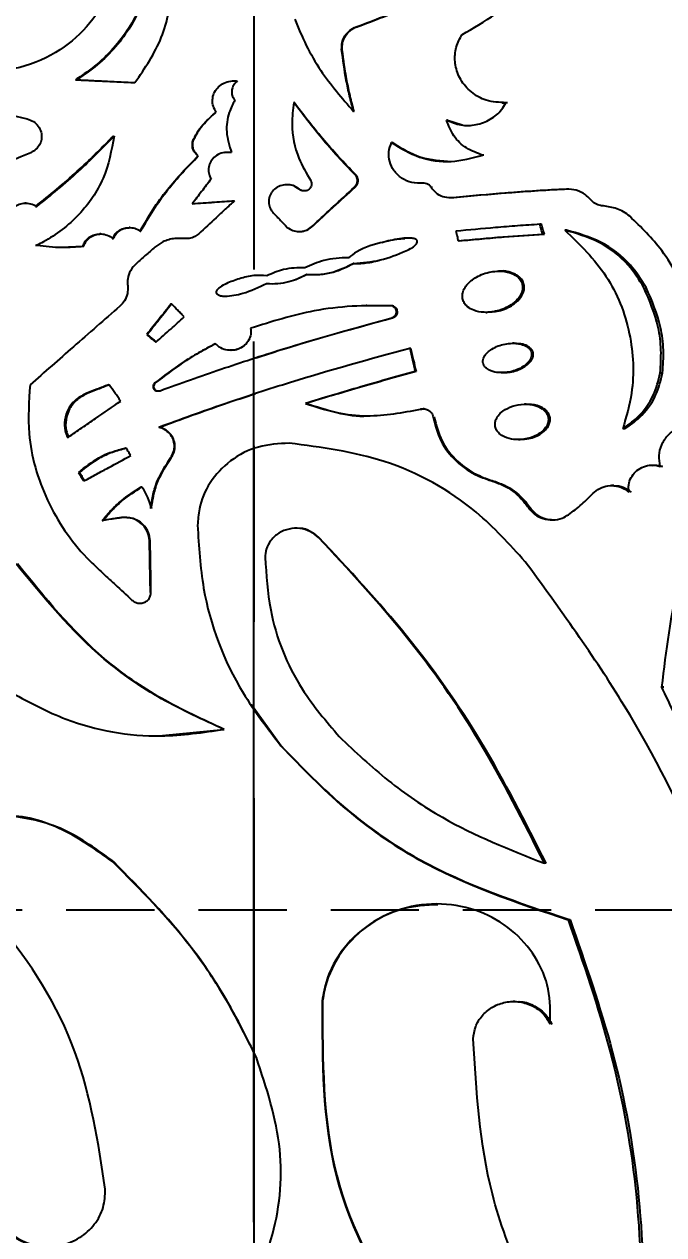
# Model space of a CAD drawing. Header units: millimetres. Extents: x 8 to 832, y 8 to 585.
# Drawn here: x 516.97 to 526.18, y 258.93 to 276.39 of the extents above; entities that cross this region are included whole.
import ezdxf

# ---------------------------------------------------------------- set-up
doc = ezdxf.new("R2010")
doc.units = ezdxf.units.MM
doc.linetypes.add('CENTERX2', pattern=[20.32, 12.7, -2.54, 2.54, -2.54])
doc.linetypes.add('HIDDEN', pattern=[1.905, 1.27, -0.635])
for name, color, linetype in [('CENTERLINE', 4, 'CENTERX2'), ('DIMENSIONS', 2, 'Continuous'), ('HIDDEN', 3, 'HIDDEN')]:
    doc.layers.add(name, color=color, linetype=linetype)
doc.layers.add('OUTLINE', color=7, linetype='Continuous', lineweight=25)
doc.styles.add('SLDTEXTSTYLE0', font='TXT', dxfattribs={"width": 0.75})
doc.dimstyles.new('SLDDIMSTYLE0', dxfattribs={"dimtxt": 3.5, "dimasz": 2, "dimexe": 0, "dimexo": 0.0625, "dimgap": 0.875, "dimtad": 1, "dimrnd": 1e-09, "dimzin": 12, "dimdsep": 46, "dimtxsty": 'SLDTEXTSTYLE0', "dimsah": 1, "dimcen": 0.09, "dimadec": 0, "dimazin": 3, "dimtfac": 1, "dimtofl": 0, "dimtmove": 0, "dimatfit": 3, "dimfxl": 0, "dimfrac": 2, "dimtolj": 1, "dimtzin": 12, "dimarcsym": 0})

# ---------------------------------------------------------------- blocks, each defined once
blk = doc.blocks.new('_D_12')
at = {"layer": 'DIMENSIONS'}
for p, q in [((583.772, 164.297), (583.772, 69.681)), ((520.272, 119.521), (520.272, 69.681)), ((520.272, 71.681), (583.772, 71.681))]:
    blk.add_line(p, q, dxfattribs=at)
for points in [[(520.272, 71.681), (522.272, 71.181), (522.272, 72.181)], [(583.772, 71.681), (581.772, 72.181), (581.772, 71.181)]]:
    blk.add_solid(points, dxfattribs=at)
at = {"layer": 'DIMENSIONS', "insert": (547.498, 76.193), "char_height": 3.5, "attachment_point": 1, "style": 'SLDTEXTSTYLE0'}
blk.add_mtext('63,5', dxfattribs=at)
blk = doc.blocks.new('SW_CENTERMARKSYMBOL_4')
at = {"layer": 'CENTERLINE', "color": 0}
blk.add_line((0, 5), (0, 18.4), dxfattribs=at)

msp = doc.modelspace()

# ---------------------------------------------------------------- linework, layer by layer
at = {"layer": 'CENTERLINE'}
msp.add_line((520.272, 468.427), (520.272, 113.667), dxfattribs=at)
at = {"layer": 'HIDDEN'}
msp.add_line((530.272, 263.612), (510.272, 263.612), dxfattribs=at)
at = {"layer": 'OUTLINE'}
for p, q in [((517.703, 275.586), (517.718, 275.586)), ((518.551, 275.544), (518.561, 275.544)), ((520.036, 275.566), (520.037, 275.566)), ((519.73, 275.116), (519.733, 275.116)), ((520.853, 275.258), (520.849, 275.258)), ((521.719, 275.129), (521.711, 275.129)), ((523.853, 275.253), (523.877, 275.253)), ((523.928, 275.255), (523.906, 275.255)), ((523.066, 275.003), (523.05, 275.003)), ((523.066, 275.003), (523.274, 274.934)), ((518.25, 274.773), (518.262, 274.773)), ((522.269, 274.679), (522.257, 274.679)), ((519.469, 274.487), (519.474, 274.487)), ((519.95, 274.535), (519.851, 274.534)), ((519.95, 274.535), (519.952, 274.535)), ((523.589, 274.498), (523.57, 274.498)), ((520.75, 274.072), (520.747, 274.072)), ((521.738, 274.218), (521.73, 274.218)), ((522.725, 274.092), (522.711, 274.092)), ((521.733, 274.037), (521.725, 274.037)), ((522.847, 274.032), (522.832, 274.032)), ((524.805, 274.008), (524.778, 274.008)), ((516.993, 273.806), (516.973, 273.806)), ((517.126, 273.759), (517.145, 273.759)), ((519.994, 273.841), (519.996, 273.841)), ((523.154, 273.883), (523.138, 273.883)), ((518.487, 273.453), (518.477, 273.453)), ((518.635, 273.402), (518.644, 273.402)), ((520.927, 273.396), (520.93, 273.396)), ((521.09, 273.448), (521.086, 273.448)), ((524.419, 273.501), (524.394, 273.501)), ((524.78, 273.417), (524.753, 273.417)), ((517.13, 273.2), (517.149, 273.2)), ((518.068, 273.362), (518.054, 273.362)), ((518.237, 273.29), (518.248, 273.29)), ((519.255, 273.295), (519.193, 273.295)), ((523.236, 273.262), (523.219, 273.262)), ((524.459, 273.36), (524.434, 273.36)), ((517.501, 273.171), (517.81, 273.184)), ((517.81, 273.184), (517.824, 273.184)), ((521.645, 273.018), (521.637, 273.018)), ((520.83, 272.868), (520.827, 272.868)), ((521.01, 272.871), (521.006, 272.871)), ((521.46, 273.01), (521.459, 273.01)), ((521.715, 272.937), (521.706, 272.937)), ((521.848, 272.941), (521.858, 272.941)), ((520.462, 272.759), (520.461, 272.759)), ((521.033, 272.777), (521.029, 272.777)), ((521.245, 272.782), (521.251, 272.782)), ((520.457, 272.647), (520.456, 272.647)), ((520.641, 272.65), (520.643, 272.65)), ((519.082, 272.352), (519.089, 272.352)), ((521.9, 272.328), (521.89, 272.328)), ((522.272, 272.152), (522.26, 272.152)), ((520.228, 272.001), (520.228, 272.001)), ((518.732, 271.913), (518.741, 271.913)), ((518.857, 271.804), (518.866, 271.804)), ((519.718, 271.778), (519.722, 271.778)), ((522.532, 271.717), (522.519, 271.717)), ((524.025, 271.786), (524.001, 271.786)), ((522.61, 271.379), (522.597, 271.379)), ((523.838, 271.362), (523.86, 271.362)), ((526.163, 271.359), (526.129, 271.359)), ((518.178, 271.185), (518.19, 271.185)), ((518.845, 271.213), (518.854, 271.213)), ((518.881, 271.098), (518.89, 271.098)), ((518.917, 271.102), (518.925, 271.102)), ((521.023, 270.918), (521.018, 270.918)), ((522.688, 270.835), (522.674, 270.835)), ((522.728, 270.84), (522.713, 270.84)), ((524.196, 270.908), (524.172, 270.908)), ((518.904, 270.576), (518.912, 270.576)), ((517.586, 270.432), (517.602, 270.432)), ((525.62, 270.551), (525.589, 270.551)), ((518.425, 270.271), (518.436, 270.271)), ((524.088, 270.396), (524.113, 270.396)), ((517.746, 269.924), (517.761, 269.924)), ((526.162, 270.011), (526.128, 270.011)), ((517.819, 269.805), (517.834, 269.805)), ((518.652, 269.717), (518.662, 269.717)), ((525.459, 269.735), (525.427, 269.735)), ((518.09, 269.231), (518.103, 269.231)), ((518.325, 269.266), (518.336, 269.266)), ((520.885, 269.118), (520.881, 269.118)), ((521.212, 268.985), (521.207, 268.985)), ((526.182, 266.826), (526.147, 266.826)), ((520.236, 266.582), (520.666, 265.982)), ((518.958, 266.128), (519.843, 266.218)), ((519.843, 266.218), (519.846, 266.218)), ((524.484, 264.287), (524.459, 264.287)), ((524.829, 263.473), (524.802, 263.473)), ((521.265, 262.306), (521.259, 262.306)), ((524.035, 262.294), (524.011, 262.294))]:
    msp.add_line(p, q, dxfattribs=at)
at = {"layer": 'OUTLINE', "flags": 128}
for points in [[(522.448, 273.299), (522.441, 273.299), (522.434, 273.299)], [(523.823, 272.826), (523.812, 272.826), (523.8, 272.826)], [(520.275, 272.556), (520.275, 272.556), (520.275, 272.556)], [(519.871, 272.467), (519.872, 272.467), (519.873, 272.467)], [(523.614, 272.231), (523.625, 272.231), (523.635, 272.231)], [(518.783, 268.19), (518.779, 268.378), (518.774, 268.66), (518.77, 268.942)], [(518.791, 268.19), (518.788, 268.378), (518.783, 268.66), (518.778, 268.942)]]:
    msp.add_lwpolyline(points, dxfattribs=at)
at = {"layer": 'OUTLINE'}
for points, knots in [([(516.977, 279.182), (517.219, 279.068), (517.618, 278.881), (518.054, 278.434), (518.269, 277.939), (518.33, 277.385), (518.201, 276.821), (517.885, 276.326), (517.417, 275.944), (516.826, 275.704), (516.146, 275.697), (515.722, 275.853), (515.505, 275.933)], [0, 0, 0, 0, 0.13046, 0.215291, 0.300036, 0.390201, 0.484687, 0.578142, 0.673292, 0.777844, 0.886562, 1, 1, 1, 1]), ([(518.693, 278.176), (518.749, 277.942), (518.861, 277.474), (518.719, 276.753), (518.364, 276.113), (517.973, 275.754), (517.733, 275.605), (517.703, 275.586)], [0, 0, 0, 0, 0.238841, 0.477769, 0.716092, 0.964427, 1, 1, 1, 1]), ([(518.703, 278.176), (518.758, 277.941), (518.869, 277.47), (518.726, 276.745), (518.368, 276.103), (517.978, 275.748), (517.743, 275.602), (517.718, 275.586)], [0, 0, 0, 0, 0.240474, 0.481032, 0.721013, 0.970316, 1, 1, 1, 1]), ([(518.561, 275.544), (518.704, 275.753), (518.991, 276.172), (519.118, 276.926), (519.016, 277.623), (518.799, 278.006), (518.703, 278.176)], [0, 0, 0, 0, 0.267177, 0.534792, 0.793255, 1, 1, 1, 1]), ([(521.761, 276.352), (522.009, 276.446), (522.506, 276.634), (523.382, 277.111), (523.935, 277.586), (524.287, 277.888)], [0, 0, 0, 0, 0.267156, 0.534323, 1, 1, 1, 1]), ([(521.77, 276.352), (522.018, 276.446), (522.515, 276.633), (523.397, 277.109), (523.955, 277.584), (524.311, 277.888)], [0, 0, 0, 0, 0.266017, 0.532043, 1, 1, 1, 1]), ([(523.272, 276.234), (523.436, 276.329), (523.763, 276.519), (524.327, 276.958), (524.663, 277.36), (524.878, 277.616)], [0, 0, 0, 0, 0.26628, 0.532578, 1, 1, 1, 1]), ([(524.983, 277.207), (525.52, 276.993), (526.441, 276.625), (527.638, 275.88), (528.268, 275.343), (528.586, 275.072)], [0, 0, 0, 0, 0.408416, 0.701991, 1, 1, 1, 1]), ([(525.011, 277.207), (525.552, 276.992), (526.48, 276.624), (527.683, 275.879), (528.316, 275.342), (528.635, 275.072)], [0, 0, 0, 0, 0.410096, 0.702858, 1, 1, 1, 1]), ([(520.862, 276.46), (520.915, 276.332), (521.022, 276.077), (521.287, 275.616), (521.544, 275.321), (521.711, 275.129)], [0, 0, 0, 0, 0.261443, 0.522874, 1, 1, 1, 1]), ([(521.539, 276.021), (521.539, 276.056), (521.538, 276.125), (521.582, 276.221), (521.653, 276.3), (521.718, 276.337), (521.757, 276.351), (521.761, 276.352)], [0, 0, 0, 0, 0.2393398, 0.4790783, 0.7166249, 0.9694147, 1, 1, 1, 1]), ([(521.547, 276.021), (521.546, 276.056), (521.546, 276.125), (521.589, 276.22), (521.659, 276.298), (521.726, 276.337), (521.765, 276.351), (521.77, 276.352)], [0, 0, 0, 0, 0.237577, 0.475537, 0.711624, 0.964188, 1, 1, 1, 1]), ([(523.906, 275.255), (523.81, 275.259), (523.63, 275.266), (523.401, 275.397), (523.245, 275.576), (523.168, 275.788), (523.168, 276.003), (523.22, 276.15), (523.264, 276.221), (523.272, 276.234)], [0, 0, 0, 0, 0.198712, 0.369165, 0.53161, 0.684171, 0.827233, 0.969659, 1, 1, 1, 1]), ([(521.711, 275.129), (521.691, 275.203), (521.652, 275.351), (521.588, 275.648), (521.559, 275.872), (521.539, 276.021)], [0, 0, 0, 0, 0.252282, 0.504571, 1, 1, 1, 1]), ([(521.719, 275.129), (521.699, 275.203), (521.66, 275.351), (521.596, 275.648), (521.566, 275.872), (521.547, 276.021)], [0, 0, 0, 0, 0.252226, 0.504456, 1, 1, 1, 1]), ([(517.703, 275.586), (517.778, 275.582), (517.926, 275.575), (518.209, 275.561), (518.417, 275.551), (518.551, 275.544)], [0, 0, 0, 0, 0.262589, 0.525169, 1, 1, 1, 1]), ([(517.718, 275.586), (517.793, 275.582), (517.941, 275.575), (518.222, 275.561), (518.429, 275.55), (518.561, 275.544)], [0, 0, 0, 0, 0.264128, 0.528255, 1, 1, 1, 1]), ([(519.733, 275.116), (519.717, 275.144), (519.684, 275.199), (519.673, 275.297), (519.694, 275.389), (519.745, 275.47), (519.82, 275.531), (519.916, 275.568), (519.992, 275.572), (520.032, 275.567), (520.037, 275.566)], [0, 0, 0, 0, 0.138179, 0.276537, 0.410661, 0.542575, 0.679165, 0.824057, 0.978851, 1, 1, 1, 1]), ([(520.037, 275.566), (520.02, 275.551), (519.985, 275.52), (519.958, 275.457), (519.953, 275.391), (519.969, 275.333), (519.99, 275.303), (520, 275.29)], [0, 0, 0, 0, 0.219654, 0.439968, 0.645387, 0.844484, 1, 1, 1, 1]), ([(515.63, 275.367), (515.751, 275.336), (515.992, 275.274), (516.451, 275.158), (516.79, 275.075), (517.008, 275.021)], [0, 0, 0, 0, 0.263448, 0.52689, 1, 1, 1, 1]), ([(520, 275.29), (519.97, 275.232), (519.9, 275.09), (519.862, 274.823), (519.921, 274.634), (519.952, 274.535)], [0, 0, 0, 0, 0.249784, 0.606104, 1, 1, 1, 1]), ([(519.406, 274.729), (519.428, 274.769), (519.471, 274.849), (519.574, 274.985), (519.669, 275.065), (519.73, 275.116)], [0, 0, 0, 0, 0.267582, 0.535197, 1, 1, 1, 1]), ([(519.411, 274.729), (519.433, 274.769), (519.475, 274.85), (519.578, 274.986), (519.673, 275.065), (519.733, 275.116)], [0, 0, 0, 0, 0.268223, 0.536489, 1, 1, 1, 1]), ([(520.849, 275.258), (520.837, 275.155), (520.805, 274.885), (520.884, 274.487), (521.031, 274.237), (521.093, 274.132)], [0, 0, 0, 0, 0.264137, 0.690315, 1, 1, 1, 1]), ([(521.73, 274.218), (521.648, 274.303), (521.485, 274.473), (521.185, 274.815), (520.982, 275.084), (520.849, 275.258)], [0, 0, 0, 0, 0.2592584, 0.518517, 1, 1, 1, 1]), ([(521.738, 274.218), (521.656, 274.303), (521.493, 274.473), (521.191, 274.815), (520.986, 275.083), (520.853, 275.258)], [0, 0, 0, 0, 0.258623, 0.517244, 1, 1, 1, 1]), ([(523.05, 275.003), (523.118, 274.975), (523.253, 274.919), (523.478, 274.927), (523.684, 275.003), (523.829, 275.125), (523.886, 275.22), (523.906, 275.255)], [0, 0, 0, 0, 0.221331, 0.442621, 0.663904, 0.879432, 1, 1, 1, 1]), ([(517.008, 275.021), (517.039, 275.01), (517.102, 274.988), (517.172, 274.919), (517.213, 274.835), (517.221, 274.747), (517.199, 274.665), (517.152, 274.594), (517.101, 274.553), (517.068, 274.537), (517.061, 274.533)], [0, 0, 0, 0, 0.151218, 0.3028027, 0.4440126, 0.574479, 0.7011072, 0.8285618, 0.9634597, 1, 1, 1, 1]), ([(523.57, 274.498), (523.49, 274.527), (523.331, 274.586), (523.14, 274.766), (523.08, 274.924), (523.05, 275.003)], [0, 0, 0, 0, 0.334889, 0.670391, 1, 1, 1, 1]), ([(517.126, 273.759), (517.229, 273.84), (517.435, 274.003), (517.816, 274.335), (518.079, 274.601), (518.25, 274.773)], [0, 0, 0, 0, 0.260371, 0.520749, 1, 1, 1, 1]), ([(517.145, 273.759), (517.248, 273.84), (517.453, 274.004), (517.832, 274.336), (518.093, 274.602), (518.262, 274.773)], [0, 0, 0, 0, 0.261214, 0.522433, 1, 1, 1, 1]), ([(518.262, 274.773), (518.222, 274.565), (518.144, 274.149), (517.77, 273.615), (517.403, 273.328), (517.18, 273.216), (517.149, 273.2)], [0, 0, 0, 0, 0.313074, 0.625878, 0.947809, 1, 1, 1, 1]), ([(519.469, 274.487), (519.452, 274.504), (519.416, 274.536), (519.389, 274.602), (519.385, 274.67), (519.399, 274.71), (519.406, 274.729)], [0, 0, 0, 0, 0.2648163, 0.530586, 0.7732276, 1, 1, 1, 1]), ([(519.474, 274.487), (519.456, 274.504), (519.421, 274.536), (519.394, 274.602), (519.39, 274.67), (519.404, 274.71), (519.411, 274.729)], [0, 0, 0, 0, 0.264621, 0.530158, 0.773789, 1, 1, 1, 1]), ([(522.711, 274.092), (522.656, 274.092), (522.548, 274.092), (522.399, 274.16), (522.286, 274.269), (522.224, 274.403), (522.21, 274.547), (522.241, 274.635), (522.257, 274.679)], [0, 0, 0, 0, 0.179738, 0.3596958, 0.5323089, 0.693189, 0.8445741, 1, 1, 1, 1]), ([(522.257, 274.679), (522.388, 274.6), (522.65, 274.442), (523.121, 274.377), (523.419, 274.457), (523.57, 274.498)], [0, 0, 0, 0, 0.331179, 0.662097, 1, 1, 1, 1]), ([(522.269, 274.679), (522.401, 274.597), (522.664, 274.435), (522.971, 274.418), (523.122, 274.409)], [0, 0, 0, 0, 0.5066516, 1, 1, 1, 1]), ([(517.061, 274.533), (516.866, 274.451), (516.477, 274.287), (515.72, 274.059), (515.15, 273.982), (514.787, 273.933)], [0, 0, 0, 0, 0.267189, 0.534371, 1, 1, 1, 1]), ([(518.635, 273.402), (518.695, 273.505), (518.814, 273.713), (519.082, 274.086), (519.317, 274.33), (519.469, 274.487)], [0, 0, 0, 0, 0.261313, 0.522626, 1, 1, 1, 1]), ([(518.644, 273.402), (518.704, 273.505), (518.823, 273.713), (519.089, 274.086), (519.323, 274.33), (519.474, 274.487)], [0, 0, 0, 0, 0.261882, 0.52377, 1, 1, 1, 1]), ([(519.952, 274.535), (519.919, 274.538), (519.852, 274.544), (519.756, 274.511), (519.679, 274.451), (519.632, 274.371), (519.617, 274.286), (519.629, 274.211), (519.65, 274.171), (519.659, 274.155)], [0, 0, 0, 0, 0.164317, 0.328702, 0.489741, 0.63746, 0.775576, 0.91135, 1, 1, 1, 1]), ([(519.659, 274.155), (519.636, 274.125), (519.589, 274.064), (519.498, 273.945), (519.431, 273.856), (519.386, 273.798)], [0, 0, 0, 0, 0.255355, 0.510727, 1, 1, 1, 1]), ([(520.925, 274.008), (520.896, 274.028), (520.841, 274.065), (520.743, 274.077), (520.651, 274.06), (520.571, 274.013), (520.514, 273.943), (520.487, 273.862), (520.489, 273.781), (520.515, 273.712), (520.544, 273.678), (520.557, 273.662)], [0, 0, 0, 0, 0.135847, 0.255437, 0.375743, 0.495937, 0.61147, 0.719988, 0.822166, 0.921983, 1, 1, 1, 1]), ([(520.929, 274.008), (520.9, 274.028), (520.846, 274.066), (520.78, 274.07), (520.75, 274.071)], [0, 0, 0, 0, 0.539186, 1, 1, 1, 1]), ([(521.093, 274.132), (521.098, 274.121), (521.108, 274.1), (521.106, 274.064), (521.094, 274.033), (521.073, 274.007), (521.043, 273.988), (521.007, 273.98), (520.969, 273.983), (520.942, 273.995), (520.928, 274.006), (520.925, 274.008)], [0, 0, 0, 0, 0.1199564, 0.2410294, 0.3471504, 0.4599126, 0.5732369, 0.7015457, 0.8277507, 0.9606739, 1, 1, 1, 1]), ([(521.725, 274.037), (521.735, 274.049), (521.756, 274.072), (521.768, 274.117), (521.765, 274.16), (521.75, 274.194), (521.735, 274.211), (521.73, 274.218)], [0, 0, 0, 0, 0.2292818, 0.4600036, 0.6638452, 0.8683248, 1, 1, 1, 1]), ([(521.733, 274.037), (521.744, 274.049), (521.764, 274.072), (521.777, 274.117), (521.774, 274.16), (521.759, 274.194), (521.744, 274.211), (521.738, 274.218)], [0, 0, 0, 0, 0.229038, 0.459563, 0.662319, 0.865514, 1, 1, 1, 1]), ([(522.832, 274.032), (522.824, 274.044), (522.806, 274.067), (522.768, 274.087), (522.735, 274.093), (522.716, 274.092), (522.711, 274.092)], [0, 0, 0, 0, 0.300925, 0.60243, 0.893795, 1, 1, 1, 1]), ([(521.001, 273.983), (520.993, 273.983), (520.97, 273.983), (520.946, 273.995), (520.932, 274.005), (520.929, 274.008)], [0, 0, 0, 0, 0.339931, 0.846409, 1, 1, 1, 1]), ([(521.086, 273.448), (521.14, 273.498), (521.25, 273.6), (521.463, 273.796), (521.622, 273.942), (521.725, 274.037)], [0, 0, 0, 0, 0.257891, 0.515782, 1, 1, 1, 1]), ([(521.09, 273.448), (521.145, 273.498), (521.256, 273.599), (521.47, 273.796), (521.629, 273.942), (521.733, 274.037)], [0, 0, 0, 0, 0.257074, 0.514143, 1, 1, 1, 1]), ([(523.138, 273.883), (523.1, 273.883), (523.024, 273.883), (522.919, 273.931), (522.859, 273.989), (522.836, 274.026), (522.832, 274.032)], [0, 0, 0, 0, 0.316562, 0.633611, 0.93696, 1, 1, 1, 1]), ([(524.778, 274.008), (524.634, 274), (524.344, 273.984), (523.797, 273.946), (523.395, 273.907), (523.138, 273.883)], [0, 0, 0, 0, 0.2647046, 0.5294128, 1, 1, 1, 1]), ([(524.805, 274.008), (524.66, 274), (524.371, 273.984), (523.821, 273.946), (523.415, 273.908), (523.154, 273.883)], [0, 0, 0, 0, 0.263165, 0.526332, 1, 1, 1, 1]), ([(525.122, 273.859), (525.098, 273.884), (525.041, 273.942), (524.921, 274.001), (524.826, 274.005), (524.778, 274.008)], [0, 0, 0, 0, 0.265136, 0.63083, 1, 1, 1, 1]), ([(516.715, 273.567), (516.721, 273.595), (516.731, 273.652), (516.781, 273.724), (516.852, 273.778), (516.939, 273.807), (517.034, 273.807), (517.104, 273.784), (517.138, 273.763), (517.145, 273.759)], [0, 0, 0, 0, 0.151605, 0.303171, 0.456454, 0.616314, 0.784951, 0.958117, 1, 1, 1, 1]), ([(519.386, 273.798), (519.44, 273.802), (519.547, 273.809), (519.75, 273.824), (519.9, 273.834), (519.996, 273.841)], [0, 0, 0, 0, 0.264387, 0.528782, 1, 1, 1, 1]), ([(519.387, 273.798), (519.439, 273.802), (519.544, 273.809), (519.746, 273.824), (519.897, 273.834), (519.994, 273.841)], [0, 0, 0, 0, 0.2561674, 0.5213999, 1, 1, 1, 1]), ([(519.996, 273.841), (519.951, 273.8), (519.862, 273.718), (519.69, 273.559), (519.563, 273.441), (519.479, 273.363)], [0, 0, 0, 0, 0.2578805, 0.5157632, 1, 1, 1, 1]), ([(525.311, 273.765), (525.291, 273.768), (525.242, 273.774), (525.174, 273.805), (525.138, 273.843), (525.122, 273.859)], [0, 0, 0, 0, 0.2829, 0.681443, 1, 1, 1, 1]), ([(525.691, 273.616), (525.661, 273.639), (525.602, 273.683), (525.476, 273.742), (525.376, 273.756), (525.311, 273.765)], [0, 0, 0, 0, 0.27396, 0.531973, 1, 1, 1, 1]), ([(520.557, 273.662), (520.574, 273.645), (520.608, 273.609), (520.675, 273.541), (520.724, 273.49), (520.756, 273.456)], [0, 0, 0, 0, 0.257092, 0.514191, 1, 1, 1, 1]), ([(526.481, 270.602), (526.56, 270.889), (526.719, 271.461), (526.582, 272.354), (526.224, 273.098), (525.853, 273.459), (525.691, 273.616)], [0, 0, 0, 0, 0.265568, 0.531266, 0.794903, 1, 1, 1, 1]), ([(518.237, 273.29), (518.249, 273.315), (518.273, 273.365), (518.338, 273.418), (518.408, 273.449), (518.457, 273.45), (518.477, 273.45)], [0, 0, 0, 0, 0.266531, 0.53293, 0.804175, 1, 1, 1, 1]), ([(518.248, 273.29), (518.26, 273.315), (518.285, 273.365), (518.349, 273.419), (518.428, 273.451), (518.516, 273.456), (518.591, 273.436), (518.63, 273.411), (518.644, 273.402)], [0, 0, 0, 0, 0.173025, 0.346004, 0.521386, 0.704728, 0.893354, 1, 1, 1, 1]), ([(520.756, 273.456), (520.782, 273.439), (520.832, 273.405), (520.923, 273.392), (521.012, 273.403), (521.062, 273.433), (521.086, 273.448)], [0, 0, 0, 0, 0.255067, 0.510691, 0.768443, 1, 1, 1, 1]), ([(520.93, 273.396), (520.961, 273.399), (521.018, 273.403), (521.067, 273.433), (521.09, 273.448)], [0, 0, 0, 0, 0.524779, 1, 1, 1, 1]), ([(524.394, 273.501), (524.288, 273.494), (524.074, 273.479), (523.67, 273.448), (523.374, 273.419), (523.184, 273.401)], [0, 0, 0, 0, 0.264618, 0.529236, 1, 1, 1, 1]), ([(523.184, 273.401), (523.186, 273.389), (523.192, 273.366), (523.204, 273.32), (523.213, 273.285), (523.219, 273.262)], [0, 0, 0, 0, 0.250873, 0.501711, 1, 1, 1, 1]), ([(524.434, 273.36), (524.431, 273.372), (524.424, 273.395), (524.411, 273.442), (524.401, 273.477), (524.394, 273.501)], [0, 0, 0, 0, 0.251079, 0.502157, 1, 1, 1, 1]), ([(524.459, 273.36), (524.456, 273.372), (524.449, 273.395), (524.435, 273.442), (524.425, 273.477), (524.419, 273.501)], [0, 0, 0, 0, 0.25098, 0.501946, 1, 1, 1, 1]), ([(524.753, 273.417), (524.969, 273.209), (525.4, 272.792), (525.726, 271.947), (525.767, 271.169), (525.638, 270.722), (525.589, 270.551)], [0, 0, 0, 0, 0.2814296, 0.5634065, 0.8328423, 1, 1, 1, 1]), ([(525.893, 272.59), (525.823, 272.701), (525.655, 272.966), (525.259, 273.272), (524.919, 273.369), (524.753, 273.417)], [0, 0, 0, 0, 0.270145, 0.645454, 1, 1, 1, 1]), ([(525.926, 272.59), (525.855, 272.7), (525.686, 272.966), (525.289, 273.272), (524.946, 273.369), (524.78, 273.417)], [0, 0, 0, 0, 0.269127, 0.644597, 1, 1, 1, 1]), ([(517.149, 273.2), (517.208, 273.192), (517.327, 273.177), (517.553, 273.166), (517.719, 273.177), (517.824, 273.184)], [0, 0, 0, 0, 0.266015, 0.532023, 1, 1, 1, 1]), ([(517.81, 273.184), (517.82, 273.21), (517.84, 273.26), (517.9, 273.318), (517.974, 273.356), (518.028, 273.359), (518.055, 273.361)], [0, 0, 0, 0, 0.249961, 0.499736, 0.754956, 1, 1, 1, 1]), ([(517.824, 273.184), (517.834, 273.21), (517.854, 273.26), (517.915, 273.318), (517.99, 273.355), (518.076, 273.367), (518.164, 273.349), (518.221, 273.316), (518.246, 273.293), (518.248, 273.29)], [0, 0, 0, 0, 0.155425, 0.310763, 0.468826, 0.633386, 0.804553, 0.976547, 1, 1, 1, 1]), ([(519.261, 273.295), (519.219, 273.297), (519.117, 273.302), (518.971, 273.261), (518.886, 273.199), (518.849, 273.172)], [0, 0, 0, 0, 0.282926, 0.691592, 1, 1, 1, 1]), ([(519.479, 273.363), (519.462, 273.35), (519.421, 273.318), (519.344, 273.292), (519.287, 273.294), (519.261, 273.295)], [0, 0, 0, 0, 0.277328, 0.662938, 1, 1, 1, 1]), ([(521.706, 272.937), (521.838, 272.946), (522.099, 272.966), (522.374, 273.081), (522.54, 273.152), (522.595, 273.191), (522.619, 273.224), (522.628, 273.248), (522.628, 273.262), (522.625, 273.271), (522.617, 273.279), (522.592, 273.292), (522.52, 273.308), (522.364, 273.293), (522.097, 273.238), (521.825, 273.162), (521.676, 273.048), (521.637, 273.018)], [0, 0, 0, 0, 0.189585, 0.377291, 0.426044, 0.451591, 0.47312, 0.483925, 0.48839, 0.492894, 0.496942, 0.504686, 0.533101, 0.602606, 0.729035, 0.930133, 1, 1, 1, 1]), ([(522.448, 273.293), (522.42, 273.291), (522.308, 273.285), (522.2, 273.257), (522.118, 273.235)], [0, 0, 0, 0, 0.2518489, 1, 1, 1, 1]), ([(523.219, 273.262), (523.326, 273.273), (523.541, 273.293), (523.946, 273.328), (524.244, 273.347), (524.434, 273.36)], [0, 0, 0, 0, 0.264799, 0.529594, 1, 1, 1, 1]), ([(523.236, 273.262), (523.343, 273.273), (523.558, 273.293), (523.966, 273.328), (524.266, 273.347), (524.459, 273.36)], [0, 0, 0, 0, 0.263257, 0.526513, 1, 1, 1, 1]), ([(518.849, 273.172), (518.826, 273.151), (518.78, 273.111), (518.69, 273.033), (518.624, 272.975), (518.581, 272.937)], [0, 0, 0, 0, 0.258355, 0.516697, 1, 1, 1, 1]), ([(521.637, 273.018), (521.578, 273.017), (521.458, 273.015), (521.242, 272.976), (521.097, 272.911), (521.006, 272.871)], [0, 0, 0, 0, 0.273073, 0.546232, 1, 1, 1, 1]), ([(518.581, 272.937), (518.551, 272.905), (518.492, 272.842), (518.451, 272.724), (518.454, 272.646), (518.456, 272.612)], [0, 0, 0, 0, 0.357549, 0.716135, 1, 1, 1, 1]), ([(521.006, 272.871), (520.955, 272.872), (520.854, 272.875), (520.667, 272.848), (520.54, 272.793), (520.461, 272.759)], [0, 0, 0, 0, 0.271161, 0.542366, 1, 1, 1, 1]), ([(521.029, 272.777), (521.093, 272.776), (521.221, 272.773), (521.455, 272.814), (521.609, 272.889), (521.706, 272.937)], [0, 0, 0, 0, 0.27228, 0.544599, 1, 1, 1, 1]), ([(521.033, 272.777), (521.097, 272.776), (521.225, 272.773), (521.461, 272.813), (521.617, 272.889), (521.715, 272.937)], [0, 0, 0, 0, 0.2707875, 0.541618, 1, 1, 1, 1]), ([(521.715, 272.937), (521.731, 272.936), (521.816, 272.934), (521.943, 272.948), (522.049, 272.976), (522.089, 272.986)], [0, 0, 0, 0, 0.133583, 0.670059, 1, 1, 1, 1]), ([(520.461, 272.759), (520.398, 272.763), (520.264, 272.771), (520.068, 272.718), (519.907, 272.662), (519.801, 272.606), (519.755, 272.568), (519.737, 272.546), (519.73, 272.532), (519.729, 272.523), (519.731, 272.513), (519.739, 272.501), (519.76, 272.485), (519.8, 272.467), (519.924, 272.463), (520.154, 272.503), (520.345, 272.594), (520.456, 272.647)], [0, 0, 0, 0, 0.119991, 0.252567, 0.381244, 0.445559, 0.477791, 0.493899, 0.500581, 0.506078, 0.511581, 0.519002, 0.532977, 0.5616, 0.600227, 0.765902, 1, 1, 1, 1]), ([(520.456, 272.647), (520.511, 272.645), (520.619, 272.642), (520.817, 272.675), (520.947, 272.738), (521.029, 272.777)], [0, 0, 0, 0, 0.273038, 0.546107, 1, 1, 1, 1]), ([(520.457, 272.647), (520.512, 272.645), (520.62, 272.642), (520.819, 272.675), (520.95, 272.738), (521.033, 272.777)], [0, 0, 0, 0, 0.271537, 0.543108, 1, 1, 1, 1]), ([(524.138, 272.649), (524.129, 272.67), (524.112, 272.711), (524.051, 272.766), (523.949, 272.815), (523.782, 272.835), (523.615, 272.804), (523.459, 272.733), (523.356, 272.654), (523.294, 272.556), (523.274, 272.482), (523.281, 272.414), (523.308, 272.356), (523.361, 272.3), (523.456, 272.249), (523.613, 272.222), (523.811, 272.249), (523.983, 272.331), (524.09, 272.432), (524.136, 272.515), (524.151, 272.589), (524.142, 272.63), (524.138, 272.649)], [0, 0, 0, 0, 0.02894, 0.057751, 0.104336, 0.175312, 0.272883, 0.32154, 0.398908, 0.437273, 0.46944, 0.496729, 0.524007, 0.551708, 0.595867, 0.662386, 0.756613, 0.852683, 0.905192, 0.945312, 0.974973, 1, 1, 1, 1]), ([(524.161, 272.649), (524.152, 272.67), (524.134, 272.711), (524.073, 272.766), (523.971, 272.812), (523.877, 272.836), (523.823, 272.826), (523.823, 272.826)], [0, 0, 0, 0, 0.163731, 0.326745, 0.592329, 0.998619, 1, 1, 1, 1]), ([(518.456, 272.612), (518.457, 272.575), (518.459, 272.501), (518.417, 272.397), (518.368, 272.345), (518.344, 272.32)], [0, 0, 0, 0, 0.3397022, 0.6796094, 1, 1, 1, 1]), ([(523.634, 272.235), (523.7, 272.239), (523.841, 272.248), (524.007, 272.332), (524.113, 272.433), (524.159, 272.516), (524.174, 272.589), (524.165, 272.63), (524.161, 272.649)], [0, 0, 0, 0, 0.260725, 0.5561, 0.713688, 0.834996, 0.924407, 1, 1, 1, 1]), ([(526.129, 271.359), (526.135, 271.468), (526.149, 271.688), (526.098, 272.112), (525.974, 272.402), (525.893, 272.59)], [0, 0, 0, 0, 0.259183, 0.518371, 1, 1, 1, 1]), ([(526.163, 271.359), (526.17, 271.468), (526.184, 271.688), (526.132, 272.112), (526.007, 272.402), (525.926, 272.59)], [0, 0, 0, 0, 0.259098, 0.518202, 1, 1, 1, 1]), ([(518.344, 272.32), (518.232, 272.222), (518.008, 272.027), (517.577, 271.649), (517.257, 271.369), (517.049, 271.186)], [0, 0, 0, 0, 0.25853, 0.517059, 1, 1, 1, 1]), ([(519.082, 272.352), (519.052, 272.315), (518.993, 272.24), (518.876, 272.094), (518.789, 271.985), (518.732, 271.913)], [0, 0, 0, 0, 0.255192, 0.510384, 1, 1, 1, 1]), ([(519.089, 272.352), (519.059, 272.315), (519, 272.24), (518.884, 272.094), (518.797, 271.985), (518.741, 271.913)], [0, 0, 0, 0, 0.255778, 0.511559, 1, 1, 1, 1]), ([(519.271, 272.165), (519.256, 272.181), (519.225, 272.214), (519.164, 272.276), (519.119, 272.322), (519.089, 272.352)], [0, 0, 0, 0, 0.257239, 0.514509, 1, 1, 1, 1]), ([(522.239, 272.327), (522.055, 272.328), (521.688, 272.33), (521.007, 272.248), (520.53, 272.097), (520.228, 272.001)], [0, 0, 0, 0, 0.269158, 0.538319, 1, 1, 1, 1]), ([(522.26, 272.152), (522.273, 272.157), (522.297, 272.167), (522.32, 272.195), (522.331, 272.225), (522.33, 272.255), (522.319, 272.282), (522.3, 272.304), (522.273, 272.322), (522.251, 272.325), (522.239, 272.327)], [0, 0, 0, 0, 0.157052, 0.292785, 0.412902, 0.523565, 0.632837, 0.740829, 0.858359, 1, 1, 1, 1]), ([(522.272, 272.152), (522.285, 272.157), (522.309, 272.167), (522.332, 272.195), (522.343, 272.225), (522.342, 272.255), (522.332, 272.282), (522.313, 272.304), (522.287, 272.32), (522.264, 272.326), (522.252, 272.327), (522.251, 272.327)], [0, 0, 0, 0, 0.156533, 0.293014, 0.412997, 0.522914, 0.631252, 0.738501, 0.855701, 0.983134, 1, 1, 1, 1]), ([(518.866, 271.804), (518.901, 271.835), (518.971, 271.897), (519.106, 272.018), (519.206, 272.107), (519.271, 272.165)], [0, 0, 0, 0, 0.258313, 0.51664, 1, 1, 1, 1]), ([(518.925, 271.102), (519.215, 271.206), (519.795, 271.415), (520.905, 271.776), (521.731, 272.005), (522.26, 272.152)], [0, 0, 0, 0, 0.26449, 0.528982, 1, 1, 1, 1]), ([(520.305, 271.576), (520.426, 271.615), (521.076, 271.828), (521.736, 272.007), (522.272, 272.152)], [0, 0, 0, 0, 0.187262, 1, 1, 1, 1]), ([(520.228, 272.001), (520.231, 271.972), (520.236, 271.912), (520.203, 271.828), (520.148, 271.756), (520.068, 271.705), (519.973, 271.679), (519.87, 271.686), (519.782, 271.721), (519.739, 271.761), (519.722, 271.778)], [0, 0, 0, 0, 0.120471, 0.241358, 0.36059, 0.487512, 0.620372, 0.760489, 0.902885, 1, 1, 1, 1]), ([(520.228, 272.001), (520.231, 271.972), (520.235, 271.913), (520.203, 271.829), (520.148, 271.757), (520.069, 271.707), (519.994, 271.681), (519.948, 271.686), (519.934, 271.687)], [0, 0, 0, 0, 0.17761, 0.355839, 0.53153, 0.720149, 0.917506, 1, 1, 1, 1]), ([(518.732, 271.913), (518.742, 271.904), (518.764, 271.885), (518.806, 271.848), (518.837, 271.821), (518.857, 271.804)], [0, 0, 0, 0, 0.257603, 0.515203, 1, 1, 1, 1]), ([(518.741, 271.913), (518.751, 271.904), (518.773, 271.885), (518.815, 271.848), (518.846, 271.821), (518.866, 271.804)], [0, 0, 0, 0, 0.258461, 0.516918, 1, 1, 1, 1]), ([(519.718, 271.778), (519.637, 271.735), (519.475, 271.649), (519.179, 271.468), (518.976, 271.313), (518.845, 271.213)], [0, 0, 0, 0, 0.263751, 0.5275, 1, 1, 1, 1]), ([(519.722, 271.778), (519.641, 271.735), (519.479, 271.649), (519.184, 271.467), (518.983, 271.312), (518.854, 271.213)], [0, 0, 0, 0, 0.264841, 0.529689, 1, 1, 1, 1]), ([(518.912, 270.576), (519.225, 270.69), (519.851, 270.919), (521.051, 271.313), (521.946, 271.559), (522.519, 271.717)], [0, 0, 0, 0, 0.264355, 0.528713, 1, 1, 1, 1]), ([(522.519, 271.717), (522.525, 271.688), (522.538, 271.632), (522.564, 271.519), (522.584, 271.435), (522.597, 271.379)], [0, 0, 0, 0, 0.2507144, 0.5014348, 1, 1, 1, 1]), ([(522.532, 271.717), (522.539, 271.688), (522.552, 271.632), (522.578, 271.52), (522.597, 271.435), (522.61, 271.379)], [0, 0, 0, 0, 0.250639, 0.501283, 1, 1, 1, 1]), ([(523.577, 271.496), (523.582, 271.482), (523.592, 271.455), (523.63, 271.417), (523.7, 271.378), (523.797, 271.36), (523.931, 271.363), (524.064, 271.396), (524.179, 271.462), (524.242, 271.524), (524.27, 271.578), (524.278, 271.625), (524.27, 271.667), (524.246, 271.707), (524.198, 271.746), (524.104, 271.783), (523.987, 271.79), (523.835, 271.766), (523.714, 271.717), (523.622, 271.64), (523.585, 271.585), (523.571, 271.533), (523.575, 271.507), (523.577, 271.496)], [0, 0, 0, 0, 0.023772, 0.047434, 0.088779, 0.15809, 0.210171, 0.315057, 0.384165, 0.430834, 0.46136, 0.485064, 0.508854, 0.531247, 0.562549, 0.612154, 0.698427, 0.757455, 0.869887, 0.912905, 0.956308, 0.980239, 1, 1, 1, 1]), ([(523.859, 271.363), (523.88, 271.363), (523.964, 271.363), (524.087, 271.397), (524.202, 271.462), (524.265, 271.524), (524.294, 271.578), (524.302, 271.624), (524.294, 271.666), (524.27, 271.706), (524.222, 271.745), (524.138, 271.78), (524.066, 271.781), (524.025, 271.782)], [0, 0, 0, 0, 0.0696396, 0.2788512, 0.4133169, 0.5063881, 0.5659727, 0.6125225, 0.6592431, 0.7031504, 0.7645155, 0.8622164, 1, 1, 1, 1]), ([(522.597, 271.379), (522.457, 271.34), (522.179, 271.262), (521.652, 271.109), (521.266, 270.993), (521.018, 270.918)], [0, 0, 0, 0, 0.264139, 0.528274, 1, 1, 1, 1]), ([(522.61, 271.379), (522.471, 271.34), (522.192, 271.262), (521.663, 271.11), (521.273, 270.993), (521.023, 270.918)], [0, 0, 0, 0, 0.26271, 0.525419, 1, 1, 1, 1]), ([(525.589, 270.551), (525.66, 270.603), (525.839, 270.732), (526.042, 271.01), (526.101, 271.249), (526.129, 271.359)], [0, 0, 0, 0, 0.266718, 0.663134, 1, 1, 1, 1]), ([(525.62, 270.551), (525.692, 270.603), (525.871, 270.731), (526.075, 271.009), (526.136, 271.249), (526.163, 271.359)], [0, 0, 0, 0, 0.266184, 0.662286, 1, 1, 1, 1]), ([(517.049, 271.186), (517.034, 270.952), (516.996, 270.383), (517.257, 269.497), (517.677, 268.874), (517.968, 268.592), (518.019, 268.543)], [0, 0, 0, 0, 0.240847, 0.583298, 0.926901, 1, 1, 1, 1]), ([(518.178, 271.185), (518.151, 271.175), (518.097, 271.154), (517.994, 271.114), (517.917, 271.085), (517.868, 271.066)], [0, 0, 0, 0, 0.261708, 0.52341, 1, 1, 1, 1]), ([(518.19, 271.185), (518.163, 271.175), (518.109, 271.154), (518.007, 271.114), (517.931, 271.085), (517.882, 271.066)], [0, 0, 0, 0, 0.263057, 0.526087, 1, 1, 1, 1]), ([(518.356, 270.952), (518.342, 270.972), (518.314, 271.012), (518.259, 271.089), (518.218, 271.147), (518.19, 271.185)], [0, 0, 0, 0, 0.255061, 0.51014, 1, 1, 1, 1]), ([(518.845, 271.213), (518.839, 271.206), (518.826, 271.192), (518.82, 271.167), (518.822, 271.144), (518.832, 271.125), (518.848, 271.11), (518.865, 271.101), (518.877, 271.099), (518.882, 271.099)], [0, 0, 0, 0, 0.190465, 0.353353, 0.493397, 0.62486, 0.764052, 0.910018, 1, 1, 1, 1]), ([(518.854, 271.213), (518.847, 271.206), (518.835, 271.192), (518.828, 271.167), (518.831, 271.144), (518.841, 271.125), (518.856, 271.11), (518.877, 271.1), (518.901, 271.096), (518.917, 271.1), (518.925, 271.102)], [0, 0, 0, 0, 0.154731, 0.286906, 0.401189, 0.508596, 0.622073, 0.740391, 0.865895, 1, 1, 1, 1]), ([(517.868, 271.066), (517.815, 271.04), (517.708, 270.986), (517.596, 270.846), (517.543, 270.686), (517.546, 270.542), (517.575, 270.463), (517.586, 270.432)], [0, 0, 0, 0, 0.229372, 0.459386, 0.673429, 0.874151, 1, 1, 1, 1]), ([(517.882, 271.066), (517.829, 271.04), (517.723, 270.986), (517.613, 270.846), (517.559, 270.687), (517.561, 270.543), (517.591, 270.463), (517.602, 270.432)], [0, 0, 0, 0, 0.2282388, 0.4570769, 0.6712655, 0.8731279, 1, 1, 1, 1]), ([(517.602, 270.432), (517.667, 270.477), (517.798, 270.568), (518.05, 270.741), (518.236, 270.869), (518.356, 270.952)], [0, 0, 0, 0, 0.260289, 0.520582, 1, 1, 1, 1]), ([(518.904, 270.576), (519.217, 270.691), (519.679, 270.861), (520.147, 271.011), (520.298, 271.06)], [0, 0, 0, 0, 0.677925, 1, 1, 1, 1]), ([(521.018, 270.918), (521.167, 270.869), (521.455, 270.774), (522.018, 270.712), (522.418, 270.787), (522.674, 270.835)], [0, 0, 0, 0, 0.2789832, 0.5383419, 1, 1, 1, 1]), ([(521.023, 270.918), (521.172, 270.872), (521.46, 270.783), (521.767, 270.722), (521.914, 270.74), (521.915, 270.74)], [0, 0, 0, 0, 0.5142383, 0.9978694, 1, 1, 1, 1]), ([(522.674, 270.835), (522.691, 270.838), (522.726, 270.844), (522.778, 270.829), (522.821, 270.8), (522.847, 270.763), (522.853, 270.736), (522.856, 270.725)], [0, 0, 0, 0, 0.220963, 0.442177, 0.657072, 0.859048, 1, 1, 1, 1]), ([(523.751, 270.587), (523.757, 270.568), (523.768, 270.53), (523.815, 270.476), (523.898, 270.423), (524.038, 270.389), (524.216, 270.401), (524.37, 270.463), (524.465, 270.546), (524.506, 270.614), (524.521, 270.679), (524.513, 270.738), (524.482, 270.796), (524.422, 270.852), (524.313, 270.9), (524.164, 270.915), (524.001, 270.886), (523.873, 270.823), (523.793, 270.748), (523.756, 270.68), (523.746, 270.626), (523.75, 270.597), (523.751, 270.587)], [0, 0, 0, 0, 0.029109, 0.058097, 0.103843, 0.173059, 0.26855, 0.365345, 0.414104, 0.452407, 0.481538, 0.510765, 0.538485, 0.576588, 0.630804, 0.712154, 0.796583, 0.872481, 0.920813, 0.956974, 0.985529, 1, 1, 1, 1]), ([(524.111, 270.403), (524.153, 270.404), (524.262, 270.404), (524.396, 270.465), (524.49, 270.547), (524.532, 270.615), (524.546, 270.68), (524.538, 270.738), (524.507, 270.796), (524.447, 270.851), (524.34, 270.9), (524.249, 270.904), (524.196, 270.907)], [0, 0, 0, 0, 0.124675, 0.318993, 0.414677, 0.490419, 0.547834, 0.605438, 0.660138, 0.735671, 0.843796, 1, 1, 1, 1]), ([(519.075, 270.133), (519.091, 270.161), (519.124, 270.216), (519.135, 270.313), (519.114, 270.405), (519.064, 270.484), (518.992, 270.545), (518.933, 270.566), (518.904, 270.576)], [0, 0, 0, 0, 0.171278, 0.342933, 0.50569, 0.667601, 0.836977, 1, 1, 1, 1]), ([(519.082, 270.133), (519.098, 270.161), (519.131, 270.217), (519.142, 270.314), (519.12, 270.406), (519.07, 270.485), (518.998, 270.546), (518.94, 270.566), (518.912, 270.576)], [0, 0, 0, 0, 0.172111, 0.344582, 0.508516, 0.671588, 0.841637, 1, 1, 1, 1]), ([(522.856, 270.725), (522.886, 270.605), (522.947, 270.365), (523.184, 270.069), (523.445, 269.887), (523.627, 269.827), (523.689, 269.806)], [0, 0, 0, 0, 0.280621, 0.561022, 0.849098, 1, 1, 1, 1]), ([(522.871, 270.725), (522.901, 270.605), (522.962, 270.366), (523.199, 270.071), (523.462, 269.889), (523.645, 269.827), (523.709, 269.806)], [0, 0, 0, 0, 0.278996, 0.557737, 0.845073, 1, 1, 1, 1]), ([(526.128, 270.011), (526.119, 270.063), (526.101, 270.167), (526.142, 270.322), (526.228, 270.456), (526.346, 270.554), (526.438, 270.587), (526.481, 270.602)], [0, 0, 0, 0, 0.204627, 0.409414, 0.611676, 0.821403, 1, 1, 1, 1]), ([(518.425, 270.271), (518.358, 270.253), (518.224, 270.218), (517.987, 270.114), (517.839, 269.998), (517.746, 269.924)], [0, 0, 0, 0, 0.269849, 0.53974, 1, 1, 1, 1]), ([(518.436, 270.271), (518.369, 270.253), (518.235, 270.218), (518, 270.113), (517.853, 269.997), (517.761, 269.924)], [0, 0, 0, 0, 0.271103, 0.542251, 1, 1, 1, 1]), ([(518.5, 270.165), (518.495, 270.174), (518.484, 270.192), (518.462, 270.227), (518.446, 270.253), (518.436, 270.271)], [0, 0, 0, 0, 0.254128, 0.508226, 1, 1, 1, 1]), ([(520.783, 270.345), (520.633, 270.337), (520.332, 270.321), (519.926, 270.111), (519.629, 269.793), (519.483, 269.455), (519.469, 269.24), (519.464, 269.161)], [0, 0, 0, 0, 0.227198, 0.45465, 0.67361, 0.879695, 1, 1, 1, 1]), ([(524.184, 268.636), (523.959, 268.884), (523.394, 269.506), (522.214, 270.156), (521.247, 270.284), (520.783, 270.345)], [0, 0, 0, 0, 0.25681, 0.643967, 1, 1, 1, 1]), ([(517.834, 269.805), (517.892, 269.836), (518.008, 269.899), (518.23, 270.019), (518.394, 270.108), (518.5, 270.165)], [0, 0, 0, 0, 0.261802, 0.523603, 1, 1, 1, 1]), ([(518.788, 269.404), (518.798, 269.472), (518.818, 269.609), (518.9, 269.862), (519.006, 270.027), (519.075, 270.133)], [0, 0, 0, 0, 0.261674, 0.523356, 1, 1, 1, 1]), ([(518.797, 269.404), (518.807, 269.472), (518.827, 269.609), (518.908, 269.862), (519.014, 270.027), (519.082, 270.133)], [0, 0, 0, 0, 0.261894, 0.523798, 1, 1, 1, 1]), ([(517.746, 269.924), (517.752, 269.914), (517.765, 269.894), (517.789, 269.854), (517.807, 269.824), (517.819, 269.805)], [0, 0, 0, 0, 0.253708, 0.507438, 1, 1, 1, 1]), ([(517.761, 269.924), (517.767, 269.914), (517.779, 269.894), (517.804, 269.854), (517.822, 269.824), (517.834, 269.805)], [0, 0, 0, 0, 0.254127, 0.508247, 1, 1, 1, 1]), ([(525.676, 269.639), (525.673, 269.675), (525.667, 269.747), (525.704, 269.851), (525.77, 269.937), (525.862, 270.001), (525.975, 270.032), (526.067, 270.029), (526.117, 270.014), (526.128, 270.011)], [0, 0, 0, 0, 0.1518028, 0.3036682, 0.4549408, 0.6109954, 0.7762437, 0.9498195, 1, 1, 1, 1]), ([(526.022, 270.025), (526.057, 270.026), (526.105, 270.028), (526.15, 270.014), (526.162, 270.011)], [0, 0, 0, 0, 0.737743, 1, 1, 1, 1]), ([(526.939, 269.941), (526.833, 269.688), (526.621, 269.181), (526.31, 268.148), (526.212, 267.35), (526.147, 266.826)], [0, 0, 0, 0, 0.255207, 0.510417, 1, 1, 1, 1]), ([(518.09, 269.231), (518.133, 269.282), (518.218, 269.383), (518.401, 269.553), (518.554, 269.653), (518.652, 269.717)], [0, 0, 0, 0, 0.2659418, 0.5318919, 1, 1, 1, 1]), ([(518.103, 269.231), (518.145, 269.282), (518.23, 269.383), (518.412, 269.554), (518.565, 269.653), (518.662, 269.717)], [0, 0, 0, 0, 0.266836, 0.533682, 1, 1, 1, 1]), ([(518.662, 269.717), (518.677, 269.691), (518.706, 269.64), (518.755, 269.537), (518.78, 269.457), (518.797, 269.404)], [0, 0, 0, 0, 0.258145, 0.516304, 1, 1, 1, 1]), ([(523.689, 269.806), (523.748, 269.785), (523.91, 269.729), (524.099, 269.591), (524.197, 269.459), (524.23, 269.416)], [0, 0, 0, 0, 0.274656, 0.758419, 1, 1, 1, 1]), ([(523.709, 269.806), (523.768, 269.785), (523.931, 269.729), (524.121, 269.592), (524.221, 269.459), (524.254, 269.416)], [0, 0, 0, 0, 0.273591, 0.758967, 1, 1, 1, 1]), ([(525.158, 269.618), (525.189, 269.646), (525.253, 269.701), (525.375, 269.738), (525.502, 269.734), (525.606, 269.696), (525.658, 269.654), (525.676, 269.639)], [0, 0, 0, 0, 0.216715, 0.433332, 0.652329, 0.875124, 1, 1, 1, 1]), ([(525.458, 269.729), (525.483, 269.73), (525.551, 269.732), (525.638, 269.695), (525.69, 269.654), (525.708, 269.639)], [0, 0, 0, 0, 0.271689, 0.744122, 1, 1, 1, 1]), ([(524.806, 269.313), (524.839, 269.337), (524.906, 269.385), (525.026, 269.484), (525.106, 269.566), (525.158, 269.618)], [0, 0, 0, 0, 0.2641101, 0.528212, 1, 1, 1, 1]), ([(524.23, 269.416), (524.259, 269.381), (524.317, 269.311), (524.442, 269.25), (524.58, 269.231), (524.707, 269.254), (524.777, 269.295), (524.806, 269.313)], [0, 0, 0, 0, 0.207462, 0.414771, 0.626083, 0.844161, 1, 1, 1, 1]), ([(524.254, 269.416), (524.283, 269.381), (524.341, 269.311), (524.463, 269.25), (524.551, 269.243), (524.593, 269.24)], [0, 0, 0, 0, 0.340331, 0.680364, 1, 1, 1, 1]), ([(518.336, 269.266), (518.315, 269.263), (518.274, 269.257), (518.196, 269.245), (518.139, 269.237), (518.103, 269.231)], [0, 0, 0, 0, 0.264972, 0.529942, 1, 1, 1, 1]), ([(518.778, 268.942), (518.774, 268.979), (518.765, 269.054), (518.705, 269.151), (518.617, 269.226), (518.507, 269.271), (518.408, 269.279), (518.352, 269.269), (518.336, 269.266)], [0, 0, 0, 0, 0.178557, 0.357133, 0.536334, 0.724175, 0.92201, 1, 1, 1, 1]), ([(518.77, 268.942), (518.765, 268.979), (518.756, 269.053), (518.696, 269.151), (518.609, 269.224), (518.519, 269.266), (518.461, 269.268), (518.443, 269.268)], [0, 0, 0, 0, 0.218701, 0.437397, 0.657449, 0.889282, 1, 1, 1, 1]), ([(519.464, 269.161), (519.481, 268.857), (519.531, 268.017), (519.953, 266.904), (520.473, 266.23), (520.664, 265.982)], [0, 0, 0, 0, 0.2633012, 0.728696, 1, 1, 1, 1]), ([(521.207, 268.985), (521.167, 269.017), (521.088, 269.082), (520.936, 269.123), (520.779, 269.116), (520.63, 269.056), (520.516, 268.951), (520.447, 268.825), (520.44, 268.737), (520.436, 268.698)], [0, 0, 0, 0, 0.14696, 0.293913, 0.443952, 0.596792, 0.746434, 0.886719, 1, 1, 1, 1]), ([(521.212, 268.985), (521.172, 269.016), (521.093, 269.079), (520.99, 269.117), (520.938, 269.115), (520.937, 269.115)], [0, 0, 0, 0, 0.495087, 0.990092, 1, 1, 1, 1]), ([(524.459, 264.287), (524.161, 264.883), (523.585, 266.033), (522.483, 267.606), (521.634, 268.523), (521.207, 268.985)], [0, 0, 0, 0, 0.348084, 0.671877, 1, 1, 1, 1]), ([(524.484, 264.287), (524.184, 264.882), (523.605, 266.032), (522.496, 267.606), (521.642, 268.523), (521.212, 268.985)], [0, 0, 0, 0, 0.347406, 0.671526, 1, 1, 1, 1]), ([(520.436, 268.698), (520.453, 268.445), (520.496, 267.782), (520.862, 266.869), (521.316, 266.335), (521.505, 266.113)], [0, 0, 0, 0, 0.265627, 0.695506, 1, 1, 1, 1]), ([(519.843, 266.218), (519.539, 266.357), (518.93, 266.635), (517.854, 267.372), (517.245, 268.12), (516.848, 268.607)], [0, 0, 0, 0, 0.2584422, 0.5169332, 1, 1, 1, 1]), ([(519.846, 266.218), (519.542, 266.358), (518.933, 266.637), (517.864, 267.376), (517.26, 268.122), (516.868, 268.607)], [0, 0, 0, 0, 0.259372, 0.518791, 1, 1, 1, 1]), ([(518.019, 268.543), (518.062, 268.503), (518.148, 268.424), (518.314, 268.271), (518.437, 268.157), (518.517, 268.083)], [0, 0, 0, 0, 0.258417, 0.51684, 1, 1, 1, 1]), ([(528.346, 257.806), (528.207, 258.968), (527.937, 261.213), (526.905, 264.134), (525.665, 266.601), (524.68, 267.954), (524.184, 268.636)], [0, 0, 0, 0, 0.296816, 0.573614, 0.785088, 1, 1, 1, 1]), ([(518.517, 268.083), (518.532, 268.071), (518.562, 268.048), (518.618, 268.034), (518.675, 268.039), (518.727, 268.062), (518.766, 268.101), (518.788, 268.146), (518.79, 268.177), (518.791, 268.19)], [0, 0, 0, 0, 0.152692, 0.305358, 0.45777, 0.607923, 0.755331, 0.895182, 1, 1, 1, 1]), ([(516.792, 266.741), (517.046, 266.605), (517.708, 266.252), (518.781, 266.063), (519.543, 266.174), (519.846, 266.218)], [0, 0, 0, 0, 0.272866, 0.710661, 1, 1, 1, 1]), ([(526.147, 266.826), (526.259, 266.588), (526.483, 266.113), (527.018, 265.266), (527.516, 264.728), (527.837, 264.381)], [0, 0, 0, 0, 0.26248, 0.524949, 1, 1, 1, 1]), ([(521.505, 266.113), (521.734, 265.897), (522.193, 265.463), (523.164, 264.8), (523.958, 264.485), (524.459, 264.287)], [0, 0, 0, 0, 0.2694436, 0.5388575, 1, 1, 1, 1]), ([(520.664, 265.982), (520.961, 265.672), (521.556, 265.053), (522.911, 264.104), (524.06, 263.721), (524.802, 263.473)], [0, 0, 0, 0, 0.261566, 0.523099, 1, 1, 1, 1]), ([(520.666, 265.982), (520.966, 265.672), (521.564, 265.052), (522.929, 264.103), (524.083, 263.72), (524.829, 263.473)], [0, 0, 0, 0, 0.2614665, 0.5228963, 1, 1, 1, 1]), ([(518.256, 264.307), (518.023, 264.48), (517.557, 264.825), (516.691, 265.014), (515.828, 264.95), (515.329, 264.687), (515.09, 264.561)], [0, 0, 0, 0, 0.252262, 0.504236, 0.762767, 1, 1, 1, 1]), ([(518.244, 264.307), (518.009, 264.475), (517.54, 264.813), (516.893, 265.003), (516.545, 264.961), (516.482, 264.953)], [0, 0, 0, 0, 0.4508372, 0.9011015, 1, 1, 1, 1]), ([(520.31, 261.488), (520.173, 261.763), (519.9, 262.315), (519.246, 263.294), (518.636, 263.91), (518.244, 264.307)], [0, 0, 0, 0, 0.262564, 0.525113, 1, 1, 1, 1]), ([(520.31, 261.488), (520.174, 261.764), (519.901, 262.316), (519.251, 263.294), (518.646, 263.91), (518.256, 264.307)], [0, 0, 0, 0, 0.263108, 0.526203, 1, 1, 1, 1]), ([(518.134, 259.589), (518.031, 260.261), (517.819, 261.642), (516.956, 263.034), (516.33, 263.693), (516.193, 263.836)], [0, 0, 0, 0, 0.425692, 0.874578, 1, 1, 1, 1]), ([(524.544, 261.967), (524.546, 262.137), (524.55, 262.477), (524.343, 262.954), (523.998, 263.346), (523.529, 263.617), (522.974, 263.731), (522.392, 263.658), (521.865, 263.394), (521.471, 262.976), (521.301, 262.582), (521.267, 262.355), (521.259, 262.306)], [0, 0, 0, 0, 0.100297, 0.200559, 0.30209, 0.407938, 0.519448, 0.634942, 0.751029, 0.863689, 0.970378, 1, 1, 1, 1]), ([(522.924, 263.689), (522.755, 263.68), (522.387, 263.66), (521.878, 263.394), (521.479, 262.978), (521.307, 262.581), (521.272, 262.355), (521.265, 262.306)], [0, 0, 0, 0, 0.214568, 0.465539, 0.708412, 0.93704, 1, 1, 1, 1]), ([(524.802, 263.473), (525.02, 262.843), (525.471, 261.542), (525.844, 259.46), (525.865, 258.021), (525.876, 257.295)], [0, 0, 0, 0, 0.316989, 0.655303, 1, 1, 1, 1]), ([(524.829, 263.473), (525.048, 262.844), (525.501, 261.543), (525.878, 259.461), (525.899, 258.022), (525.909, 257.295)], [0, 0, 0, 0, 0.316911, 0.655226, 1, 1, 1, 1]), ([(521.259, 262.306), (521.257, 261.446), (521.254, 259.761), (522.423, 257.57), (523.758, 256.286), (524.63, 255.782), (524.867, 255.645)], [0, 0, 0, 0, 0.316825, 0.621324, 0.897088, 1, 1, 1, 1]), ([(521.265, 262.306), (521.263, 261.451), (521.258, 259.775), (522.42, 257.594), (523.758, 256.299), (524.643, 255.789), (524.894, 255.645)], [0, 0, 0, 0, 0.314409, 0.616828, 0.891346, 1, 1, 1, 1]), ([(523.434, 261.754), (523.442, 261.814), (523.457, 261.935), (523.556, 262.094), (523.698, 262.216), (523.878, 262.289), (524.08, 262.302), (524.278, 262.247), (524.446, 262.132), (524.513, 262.02), (524.544, 261.967)], [0, 0, 0, 0, 0.118024, 0.236046, 0.355069, 0.480482, 0.611959, 0.74644, 0.879719, 1, 1, 1, 1]), ([(524.081, 262.29), (524.086, 262.291), (524.161, 262.297), (524.301, 262.243), (524.47, 262.133), (524.538, 262.02), (524.57, 261.967)], [0, 0, 0, 0, 0.027463, 0.365603, 0.700502, 1, 1, 1, 1]), ([(524.926, 257.017), (524.652, 257.439), (524.144, 258.22), (523.551, 259.814), (523.479, 261), (523.434, 261.754)], [0, 0, 0, 0, 0.2993943, 0.5542621, 1, 1, 1, 1]), ([(520.179, 258.011), (520.305, 258.288), (520.612, 258.962), (520.74, 260.196), (520.455, 261.05), (520.31, 261.488)], [0, 0, 0, 0, 0.2540282, 0.6179612, 1, 1, 1, 1]), ([(516.562, 259.213), (516.61, 259.136), (516.707, 258.983), (516.939, 258.828), (517.209, 258.75), (517.499, 258.764), (517.772, 258.874), (517.985, 259.068), (518.121, 259.317), (518.129, 259.499), (518.134, 259.589)], [0, 0, 0, 0, 0.121289, 0.242465, 0.367057, 0.496866, 0.628434, 0.75718, 0.880106, 1, 1, 1, 1]), ([(516.54, 259.213), (516.589, 259.136), (516.686, 258.981), (516.919, 258.835), (517.101, 258.761), (517.199, 258.766), (517.204, 258.767)], [0, 0, 0, 0, 0.323536, 0.646728, 0.980578, 1, 1, 1, 1])]:
    msp.add_open_spline(points, degree=3, knots=knots, dxfattribs=at)

# ---------------------------------------------------------------- block references
at = {"layer": 'CENTERLINE'}
msp.add_blockref('SW_CENTERMARKSYMBOL_4', (520.272, 254.112), dxfattribs=at)

# ---------------------------------------------------------------- dimensions: what is measured, and where the dimension line sits
at = {"layer": 'DIMENSIONS'}
dim = msp.add_linear_dim(base=(583.772, 74.457), p1=(520.272, 291.276), p2=(583.772, 291.276), dimstyle='SLDDIMSTYLE0', dxfattribs=at)
dim.commit()
dim.dimension.update_dxf_attribs({"geometry": '_D_12', "text_midpoint": (552.022, 74.457), "dimtype": 160})

doc.saveas('drawing.dxf')
